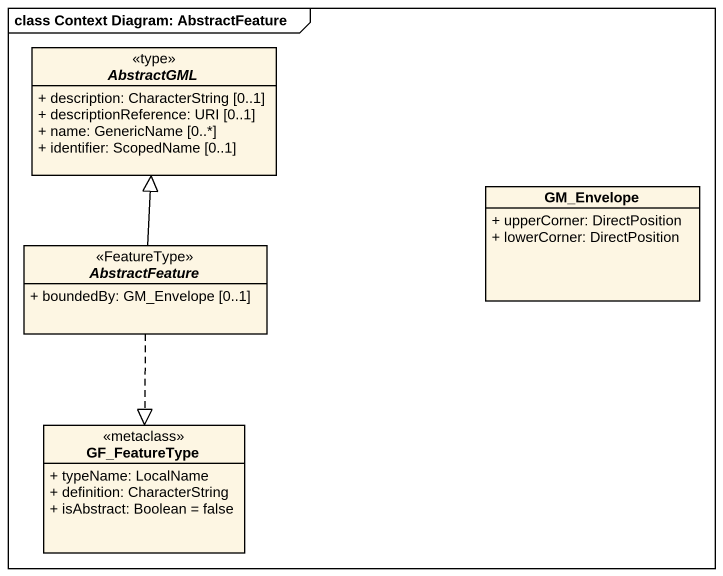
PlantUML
@startuml
mainframe class Context Diagram: AbstractFeature
hide circle
hide empty members
skinparam classAttributeIconSize 0
abstract class AbstractGML <<type>> {
  + description: CharacterString [0..1]
  + descriptionReference: URI [0..1]
  + name: GenericName [0..*]
  + identifier: ScopedName [0..1]
}
class GM_Envelope {
  + upperCorner: DirectPosition
  + lowerCorner: DirectPosition
}
abstract class AbstractFeature <<FeatureType>> {
  + boundedBy: GM_Envelope [0..1]
}
class GF_FeatureType <<metaclass>> {
  + typeName: LocalName
  + definition: CharacterString
  + isAbstract: Boolean = false
}
AbstractFeature -up-|> AbstractGML
AbstractFeature ..|> GF_FeatureType
@enduml
